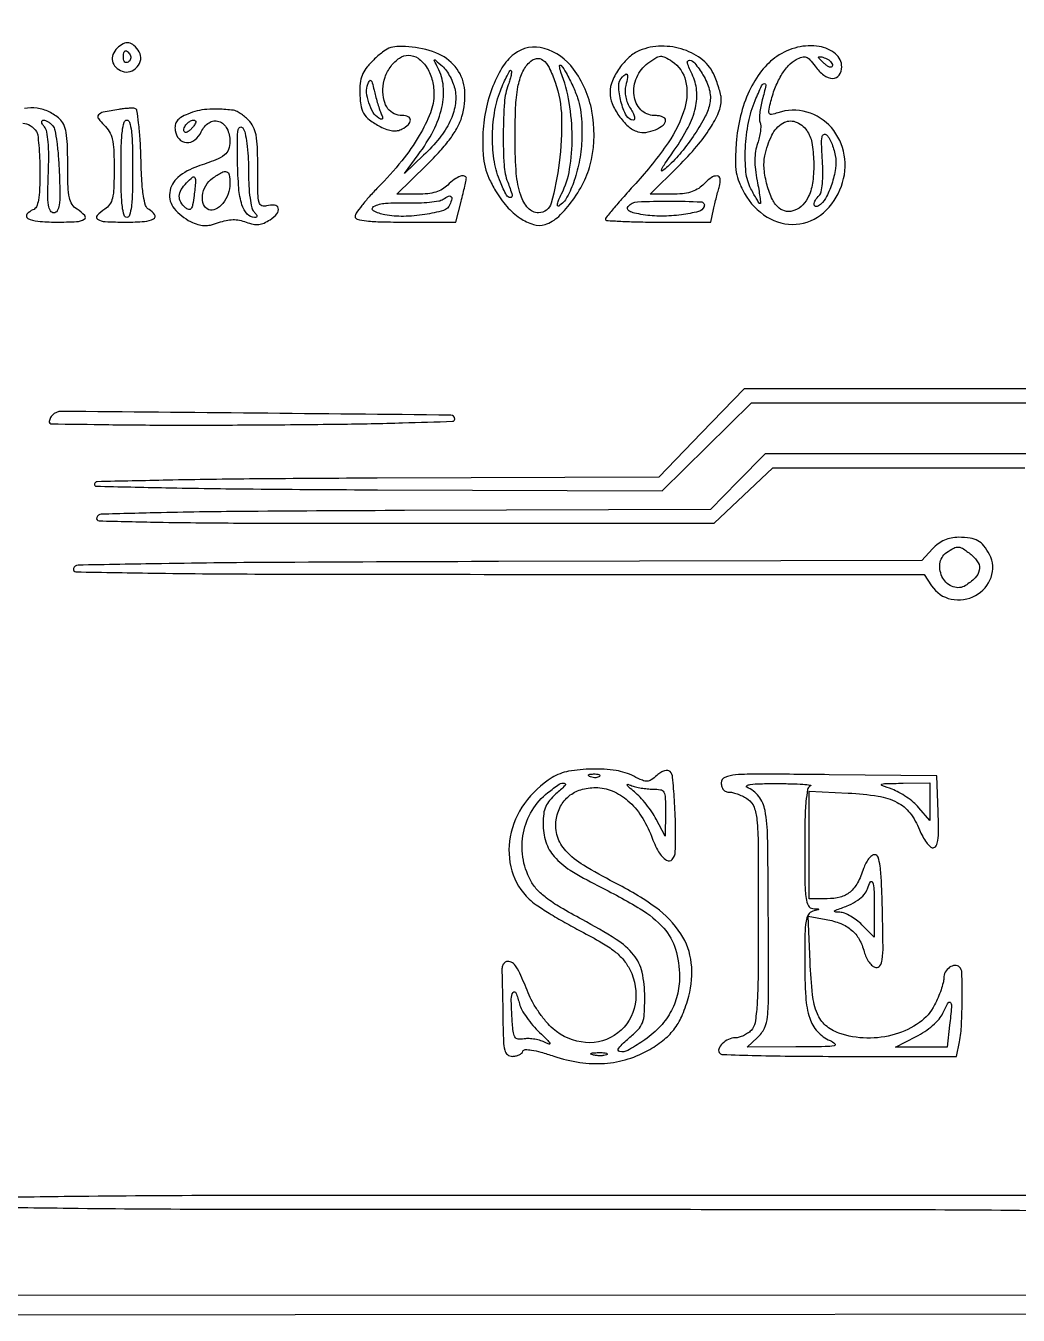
# Model space of a CAD drawing. Extents: x 33 to 995, y 30 to 1513.
# Drawn here: x 574.9 to 789.1, y 30.1 to 308.4 of the extents above; entities that cross this region are included whole.
import ezdxf

# ---------------------------------------------------------------- set-up
doc = ezdxf.new("R2010")
doc.units = 0

msp = doc.modelspace()

# ---------------------------------------------------------------- linework, layer by layer
for points in [[(969.036452, 1225.056595, -0.000004), (969.039353, 1088.299549, -0.000008), (969.038944, 928.132759, -0.000006), (969.033447, 745.616071)], [(56.838383, 550.971158, 0.000004), (56.774237, 658.613587, 0.000005), (56.715227, 754.844653, 0.000003), (56.664187, 835.950257, 0.000067)], [(972.956293, 313.397605, 0.000039), (972.978038, 768.984398, 0.000039), (972.928152, 1226.063636, 0.000618)], [(989.233898, 772.224269), (989.632433, 47.5), (987.566217, 43, -0.031411), (986.374052, 40.782283, -0.048694), (985.054021, 39.05791, -0.050598), (983.465679, 37.667575, -0.037489), (981.466448, 36.461092), (977.432895, 34.422183), (513.452962, 34.483358), (49.473029, 34.544533), (45.71227, 36.86881, -0.034566), (44.153702, 37.987801, -0.025159), (42.580482, 39.430335, -0.025592), (41.221194, 40.95774, -0.049742), (40.331928, 42.325016, -0.119271), (39.234053, 46.81465, -0.000106), (38.991255, 157.362732, -0.000511), (38.822837, 332.31249, -0.000046), (38.889141, 769.339498, -0.000051), (39.034879, 1189.135476, -0.000465)], [(33.247266, 770.21552, 0.000036), (33.115334, 293.12885, 0.000631), (33.278986, 138.361857, 0.000254), (33.537488, 46.90691, 0.117641), (34.938352, 41.12084, 0.053426), (37.290043, 37.519574, 0.043437), (40.506968, 34.215693, 0.045239), (44.017523, 31.701538, 0.088944), (47.228619, 30.516065, 0.043919), (49.921437, 30.277249, 0.000009), (186.426532, 30.187823, 0.000194), (337.588664, 30.150033, 0.000117), (516.5, 30.216741), (982.5, 30.5), (986.122348, 32.951435, 0.035163), (987.699971, 34.189163, 0.019391), (989.453306, 35.904096, 0.019251), (991.104356, 37.789619, 0.029163), (992.375078, 39.560606), (995.005458, 43.718342), (994.752729, 770.609171)], [(574.282686, 287.349346, -0.122771), (575.920017, 286.826932, -0.104683), (577.234687, 285.572942, -0.120174), (577.525012, 284.804451, -0.009043), (577.758058, 282.570042, -0.012078), (577.925267, 279.862718, -0.008882), (577.984687, 276.856989, -0.008787), (577.92486, 273.014695, -0.036411), (577.679615, 270.708251, -0.066497), (577.230756, 269.314303, -0.192338), (576.5, 268.638374, 0.132391), (575.193137, 267.686204, 0.47174), (575.374316, 266.809032, 0.10023), (577.549881, 266.169874, 0.021492), (581.5, 266, 0.010841), (585.923234, 266.095916, 0.127708), (587.554719, 266.595956, 0.48119), (587.657896, 267.434845, 0.059559), (586, 268.767927, -0.109187), (584.9438, 269.803962, -0.093225), (584.347433, 271.248167, -0.044387), (584.066648, 273.637496, -0.007066), (584, 278.353486, 0.008546), (583.925472, 282.713514, 0.03515), (583.650226, 285.339006, 0.060802), (583.124758, 287.060976, 0.10531), (582.25, 288.267101, 0.073811), (579.978534, 289.775229, 0.074586), (577.374995, 290.551773, 0.075044), (574.672365, 290.527878, 0.076169)], [(797.534108, 230), (763.728727, 230), (729.923346, 230), (720.711673, 220.500097), (711.5, 211.000193), (650.749812, 210.750097, 0.001124), (624.383838, 210.582294, 0.00297), (605.514109, 210.307698, 0.000495), (590.352892, 209.981962, 0.337928), (589.749812, 209.5, 0.48088), (590.1212, 209.013151, 0.000521), (605.140537, 208.688418, 0.003007), (624.029381, 208.413331, 0.001087), (650.865955, 208.242269), (712.23191, 207.984539), (721.865955, 217.487743), (731.5, 226.990947), (764.017867, 226.995474), (796.535734, 227)], [(791.530012, 216), (763.015006, 215.998371), (734.5, 215.996743), (728.584958, 210.005456), (722.669915, 204.014169), (656.668205, 203.757084, 0.000771), (622.947809, 203.573726, 0.003927), (604.183372, 203.295363, 0.001492), (591.208756, 202.962232, 0.314948), (590.249914, 202.25, 0.504064), (590.753066, 201.533308, 0.001616), (603.447747, 201.258054, 0.003977), (622.118806, 201.062145, 0.000727), (656.666667, 201.024688), (723.5, 201.049375), (729.827757, 207.024688), (736.155514, 213), (763.343389, 213), (790.531264, 213)], [(817.783737, 56), (690.391868, 56, 0.000296), (616.801272, 55.956451, 0.002648), (584.481978, 55.747056, 0.001066), (563.946171, 55.461468, 0.409524), (563, 54.5, 0.409465), (563.945623, 53.538893, 0.001087), (584.270407, 53.252973, 0.002674), (616.269925, 53.043558, 0.000299), (689.122445, 53, -0.000303), (761.188888, 52.956378, -0.002612), (793.341744, 52.749509, -0.001296)]]:
    msp.add_lwpolyline(points, format="xyb")
for points in [[(594.658561, 303.515704, 0.103392), (593.759599, 302.141638, 0.148626), (593.64675, 300.701549, 0.147299), (594.355264, 299.433063, 0.100969), (595.75486, 298.540575, 0.170117), (597.443502, 298.490913, 0.13662), (598.974085, 299.491876, 0.140903), (599.737389, 301.112769, 0.182718), (599.411607, 302.709245, 0.058137), (598.285325, 304.10518, 0.153102), (597.153226, 304.68298, 0.167291), (595.96201, 304.486535, 0.072739)], [(650.219388, 301.204939, 0.029116), (648.604879, 299.510412, 0.066557), (647.654144, 298.02742, 0.07177), (647.167323, 296.418838, 0.038659), (647.015313, 294.34879, 0.029545), (647.205695, 291.333267, 0.099766), (647.825601, 289.468868, 0.106861), (649.092816, 288.060766, 0.036646), (651.442531, 286.614194, 0.031236), (652.875088, 285.981097, 0.060927), (654.088882, 285.694371, 0.074491), (655.163458, 285.7357, 0.076209), (656.169703, 286.090822, 0.063746), (657.50579, 287.04208, 0.206447), (657.937812, 288.0158, 0.300975), (657.473039, 288.73411, 0.103316), (656.2, 289, -0.107528), (654.417819, 289.387752, -0.127511), (653.083952, 290.471077, -0.104243), (652.268802, 292.261251, -0.054944), (652, 294.7, -0.088), (652.451627, 297.246193, -0.073782), (653.764318, 299.658269, -0.080351), (655.581515, 301.401926, -0.152258), (657.5, 302, -0.151586), (659.572975, 301.356751, -0.095868), (661.363754, 299.538847, -0.080552), (662.583288, 296.851199, -0.066401), (663, 293.727196, -0.091307), (662.234769, 289.571687, -0.04335), (659.854593, 284.655187, -0.036209), (656.058112, 279.222059, -0.023106), (650.924847, 273.468555, 0.011245), (649.038367, 271.452481, 0.015588), (647.446674, 269.557146, 0.012065), (646.227963, 267.931304, 0.156025), (646, 267.218555, 0.347609), (646.466754, 266.628301, 0.030285), (648.482416, 266.277997, 0.022064), (651.70865, 266.060214, 0.00582), (656.881285, 266), (667.76257, 266), (668.881285, 270.44282, 0.002757), (669.309864, 272.185383, 0.003882), (669.671377, 273.744233, 0.002295), (669.959509, 275.060331, 0.052784), (670, 275.44282, 0.346912), (669.610539, 275.936591, 0.146355), (668.71077, 275.886572, 0.07064), (667.388994, 275.186256, 0.039302), (666, 274, -0.064354), (664.822191, 273.091794, -0.057615), (663.408239, 272.471803, -0.048122), (661.666387, 272.115152, -0.026454), (659.491491, 272), (654.982982, 272), (661.384435, 278.27666, 0.01429), (664.361363, 281.367281, 0.026699), (666.557794, 284.057467, 0.032958), (668.09691, 286.483087, 0.052155), (669.044269, 288.753421, 0.091201), (669.664054, 294.406643, 0.138216), (667.990325, 299.029239, 0.13289), (664.082982, 302.21802, 0.081292), (658.29388, 303.745784, 0.021001), (655.460356, 303.898367, 0.079333), (653.708349, 303.639788, 0.085279), (652.190045, 302.858944, 0.026557)], [(680.289641, 302.227764, 0.092716), (677.688076, 299.276065, 0.045684), (675.521362, 294.747043, 0.042705), (674.048947, 289.417755, 0.044767), (673.534174, 284, 0.017652), (673.641643, 280.423948, 0.043755), (674.040195, 277.835929, 0.047855), (674.857218, 275.495691, 0.024978), (676.28889, 272.755569, 0.048203), (678.73727, 269.381628, 0.06247), (681.603802, 266.857637, 0.075266), (684.48274, 265.477897, 0.152157), (686.972193, 265.491174, 0.113269), (689.93425, 267.238283, 0.047834), (692.985685, 270.740539, 0.045866), (695.532868, 275.093323, 0.05834), (697.001233, 279.505938, 0.098179), (697.094532, 289.916984, 0.112313), (693.129081, 299.029275, 0.163665), (686.809105, 303.467118, 0.242388)], [(707.388117, 303.019931, 0.08957), (705.134327, 301.598575, 0.053365), (703.02993, 299.212977, 0.053808), (701.503365, 296.475563, 0.100637), (701, 294, 0.09749), (701.481465, 291.554177, 0.056364), (702.927535, 288.915584, 0.056725), (704.906218, 286.692414, 0.10611), (706.988313, 285.503709, 0.113653), (708.726999, 285.362573, 0.063389), (710.783473, 285.936033, 0.067267), (712.461679, 286.925844, 0.229817), (713, 288.035184, 0.229911), (712.820568, 288.404777, 0.073572), (712.27596, 288.716585, 0.05606), (711.479113, 288.929501, 0.037291), (710.535184, 289, -0.205911), (707.655931, 290.238239, -0.161456), (706.198528, 293.347205, -0.131894), (706.761607, 297.22855, -0.132081), (709.19276, 300.303618, -0.020124), (710.869749, 301.448275, -0.123189), (711.858725, 301.768941, -0.136285), (712.833281, 301.568851, -0.026666), (714.396027, 300.660083, -0.193531), (717.308079, 296.479524, -0.129722), (717.119842, 290.584344, -0.079154), (713.5155, 283.082653, -0.033632), (706.543589, 274.338753, 0.003826), (704.035483, 271.551366, 0.005965), (701.922179, 269.108177, 0.002084), (700.141844, 266.981688, 0.174968), (700, 266.588753, 0.396134), (700.223824, 266.350576, 0.002601), (703.341406, 266.172946, 0.008077), (707.013356, 266.042321, 0.004851), (711.375, 266), (722.75, 266), (723.350927, 268.75, -0.004228), (723.627639, 269.966876, -0.002838), (723.963538, 271.353125, -0.002858), (724.304101, 272.691794, -0.005645), (724.592558, 273.75, 0.091206), (724.743195, 275.322455, 0.36926), (724.109004, 275.946002, 0.17868), (722.82029, 275.569627, 0.036921), (721, 274, -0.064831), (719.80838, 273.082949, -0.058743), (718.382092, 272.464592, -0.04813), (716.605202, 272.112629, -0.024845), (714.34, 272), (709.68, 272), (715.767652, 278.087652, 0.019681), (719.717067, 282.360855, 0.033724), (722.611463, 286.254331, 0.041275), (724.429776, 289.668777, 0.10206), (725, 292.433248, 0.054756), (724.906049, 293.288575, 0.014735), (724.569947, 294.614396, 0.014741), (724.096393, 296.106993, 0.01477), (723.535989, 297.568108, 0.123629), (721.026929, 300.92548, 0.089587), (716.922795, 303.190544, 0.084709), (712.060075, 303.958271, 0.093159)], [(737.008831, 301.75, 0.078938), (733.718731, 298.636564, 0.054241), (731.041918, 294.241562, 0.049445), (729.160338, 288.920153, 0.042433), (728.235735, 283.050633, 0.013448), (728.064908, 279.217247, 0.04538), (728.247805, 276.71828, 0.056649), (728.850714, 274.597145, 0.03049), (730.037364, 272.147308, 0.126012), (734.883765, 267.076113, 0.159766), (741.141666, 265.541357, 0.161561), (747.04192, 268.013056, 0.129218), (750.936604, 273.746078, 0.12642), (751.531244, 280.469817, 0.138496), (748.756152, 286.386921, 0.147435), (743.461068, 289.738153, 0.148399), (737.210922, 289.593414, -0.023994), (735.862897, 289.220594, -0.291154), (735.380409, 289.393878, -0.213045), (735.241208, 289.96384, -0.013841), (735.601262, 291.670209, -0.032774), (736.589502, 294.851854, -0.041961), (737.924828, 297.612264, -0.047719), (739.492537, 299.763344, -0.088792), (741.180623, 301.096666, -0.049343), (742.42122, 301.610673, -0.161539), (743.297165, 301.587784, -0.124813), (744.121867, 301.029875, -0.024533), (745.253679, 299.626311, 0.071065), (747.144363, 297.682163, 0.158649), (749.064741, 296.99686, 0.25215), (750.439845, 297.688299, 0.15392), (751, 299.464816, 0.225767), (749.651022, 302.300087, 0.13092), (746.138784, 303.878087, 0.09923), (741.431125, 303.708957, 0.091893)], [(597.457295, 302.069098, -0.108373), (597.598899, 301.665803, -0.099685), (597.565079, 301.22714, -0.095498), (597.360589, 300.820631, -0.090427), (597.016312, 300.510081, -0.136093), (596.63036, 300.397824, -0.190788), (596.298542, 300.524436, -0.140899), (596.074611, 300.890269, -0.067432), (596, 301.440983, -0.039415), (596.085158, 302.519563, -0.25701), (596.407182, 302.933879, -0.315493), (596.86686, 302.838655, -0.050477)], [(667.573494, 294.459934, -0.090836), (667.587571, 291.164539, -0.068427), (666.467938, 287.711442, -0.056615), (664.201022, 284.12199, -0.034227), (660.78862, 280.420856), (656.642969, 276.5), (659.615409, 280.5, 0.040277), (662.905471, 285.764473, 0.064204), (664.722105, 290.74385, 0.077178), (665.030247, 295.29896, 0.099451), (663.854491, 299.315741, -0.002525), (663.068871, 300.832334, -0.467606), (663.12996, 300.976065, -0.258955), (663.340564, 300.930589, -0.001639), (664.834933, 299.612712, -0.05711), (665.694115, 298.653998, -0.032036), (666.516341, 297.320577, -0.031547), (667.183372, 295.848446, -0.044257)], [(689.166535, 296.170008, -0.076928), (690.539599, 288.594935, -0.038169), (690.045092, 278.819055, -0.03382), (688.330817, 270.114727, -0.339379), (685.57408, 268, -0.213931), (683.339756, 269.001833, -0.102997), (681.740618, 271.778606, -0.058893), (680.784939, 276.503135, -0.020487), (680.5, 283.454349, -0.009633), (680.638476, 290.640929, -0.035554), (681.134879, 295.151558, -0.058096), (682.071813, 298.215645, -0.093417), (683.607447, 300.46459, -0.143159), (685.103182, 301.283682, -0.222149), (686.514011, 300.967349, -0.114992), (687.856898, 299.320412, -0.030561)], [(721.053508, 297.75, -0.034638), (721.889346, 296.174512, -0.04384), (722.424721, 294.616051, -0.047854), (722.648237, 293.113134, -0.059302), (722.554367, 291.702787, -0.075732), (721.548816, 288.824483, -0.024807), (719.244821, 284.953509, -0.025111), (716.371585, 281.067723, -0.037135), (713.449171, 278, -0.027158), (712.275182, 277.048479, -0.753078), (712.076957, 277.203638, -0.053129), (712.660023, 278.295658, -0.00291), (714.865761, 281.503218, 0.03101), (717.869466, 286.44419, 0.063853), (719.446711, 290.676971, 0.081826), (719.694438, 294.432538, 0.091585), (718.693349, 297.912877, -0.03399), (717.687414, 300.327159, -0.535487), (718.14198, 300.917194, -0.215907), (719.296729, 300.295038, -0.02358)], [(749, 299.770566, -0.214681), (748.871103, 299.484197, -0.22275), (748.574222, 299.396714, -0.100348), (748.096566, 299.57205, -0.035237), (747.5, 300, -0.012711), (746.925401, 300.50208, -0.017822), (746.440625, 300.980891, -0.014236), (746.071145, 301.395857, -0.176553), (746, 301.59106, -0.407084), (746.095087, 301.688496, -0.044074), (746.440625, 301.666459, -0.034664), (746.924595, 301.557685, -0.019009), (747.5, 301.361626, -0.054778), (748.073663, 301.065988, -0.05745), (748.559375, 300.656816, -0.064053), (748.88993, 300.201557, -0.125677)], [(679.052326, 295.637629, 0.07363), (678.213962, 291.82281, 0.015916), (677.960035, 285.055017, 0.015637), (678.133101, 278.295455, 0.078633), (678.933037, 274.611312, -0.018623), (679.898199, 271.825474, -0.500985), (679.499725, 271.281932, -0.283882), (678.665893, 271.786167, -0.016514), (677.340531, 274.59646, -0.061691), (676.061474, 278.971483, -0.040518), (675.640425, 284.2095, -0.039878), (676.072609, 289.566997, -0.052042), (677.355911, 294.310756, -0.009949), (678.098008, 296.125966, -0.0177), (678.79063, 297.58437, -0.013283), (679.390386, 298.668415, -0.490566), (679.633889, 298.699444, -0.222786), (679.744855, 298.392583, -0.024075), (679.637158, 297.625933, -0.025899), (679.406079, 296.679579, -0.018013)], [(692.954223, 295.374001, -0.029023), (693.98997, 292.791159, -0.037631), (694.616359, 290.318661, -0.033661), (694.907463, 287.572243, -0.017492), (694.91892, 284.124001, -0.035838), (694.433008, 279.437057, -0.038227), (693.286043, 274.970641, -0.041083), (691.714496, 271.353847, -0.13206), (689.931693, 269.457784, -0.463325), (689.693813, 269.535083, -0.155948), (689.66056, 269.952753, -0.045366), (689.96322, 270.864151, -0.01649), (690.548996, 272.094749, 0.079779), (692.293555, 277.394101, 0.041037), (692.830912, 284.379186, 0.039723), (692.203559, 291.77218, 0.05063), (690.411033, 298.371247, -0.065653), (690.092144, 299.701443, -0.737626), (690.40487, 299.835102, -0.051848), (691.533366, 298.185668, -0.014254)], [(704.408816, 295.492715, 0.060067), (704.254965, 294.277318, 0.051067), (704.379152, 292.989291, 0.049061), (704.771726, 291.702944, 0.046481), (705.412816, 290.492715, -0.026378), (705.970091, 289.535673, -0.055354), (706.276141, 288.732235, -0.10515), (706.299303, 288.2041, -0.366473), (706.058237, 288, -0.280236), (704.538431, 288.924404, -0.056822), (703.364387, 292.002702, -0.055644), (702.889693, 295.379258, -0.206329), (703.666667, 297.333333, -0.050999), (704.38957, 297.922099, -0.473565), (704.724665, 297.817349, -0.146119), (704.785519, 297.165471, -0.012201)], [(651.546231, 289.585955, -0.017004), (651.888006, 288.675363, -0.173748), (651.880468, 288.278756, -0.408585), (651.649753, 288.172396, -0.05249), (651.108256, 288.433094, -0.120735), (649.890378, 289.671812, -0.055685), (648.951521, 291.744303, -0.05557), (648.490231, 293.984533, -0.115518), (648.734163, 295.741316, -0.045713), (649.109059, 296.499238, -0.472069), (649.410633, 296.541114, -0.142795), (649.70165, 296.058905, -0.009885), (650.082403, 294.5, 0.009838), (650.397039, 293.21127, 0.007596), (650.788852, 291.818999, 0.007689), (651.194704, 290.529387, 0.0182)], [(733.847288, 292.409093, 0.021333), (733.506751, 290.933046, 0.02288), (733.302703, 289.467371, 0.023201), (733.244165, 288.200705, 0.091806), (733.385698, 287.43727, -0.094244), (733.518723, 286.699863, -0.028114), (733.443353, 285.553821, -0.027104), (733.211313, 284.249654, -0.026295), (732.837845, 282.964688, 0.045046), (732.417664, 281.286944, 0.03569), (732.260722, 279.423327, 0.031326), (732.365661, 277.324822, 0.020656), (732.736155, 274.936511, -0.006043), (733.086746, 273.043438, -0.010247), (733.32844, 271.4501, -0.004248), (733.490683, 270.121954, -0.447729), (733.381793, 270, -0.252817), (733.198421, 270.09905, -0.006173), (732.664429, 270.935944, -0.011934), (732.059112, 271.964976, -0.007653), (731.403716, 273.186193, -0.094806), (730.339837, 276.774851, -0.036835), (730.207121, 281.974634, -0.036265), (730.877531, 287.50581, -0.05124), (732.321756, 292.25, -0.00695), (733.710872, 295.430421, -0.266339), (734.318876, 295.868629, -0.517286), (734.643171, 295.49884, -0.008647)], [(595, 290.307551, 0.010679), (591.674707, 289.694872, 0.155027), (590.643936, 289.116721, 0.362663), (590.599163, 288.320907, 0.045319), (591.842588, 286.932025, -0.070617), (592.968075, 285.539586, -0.078815), (593.610204, 283.938728, -0.046345), (593.919615, 281.600107, -0.00973), (594, 277.469519, -0.008593), (593.928848, 273.329621, -0.047924), (593.64101, 271.130454, -0.094113), (593.042268, 269.766295, -0.103185), (592, 268.767927, 0.059559), (590.342104, 267.434845, 0.48119), (590.445281, 266.595956, 0.127708), (592.076766, 266.095916, 0.010841), (596.5, 266, 0.017316), (600.535191, 266.139787, 0.106826), (602.518459, 266.714599, 0.441154), (602.7407, 267.603845, 0.119197), (601.537536, 268.719056, -0.189078), (600.806346, 269.610697, -0.03961), (600.329458, 271.612019, -0.02526), (599.997118, 274.788807, -0.006521), (599.787536, 279.937531, 0.008491), (599.604831, 284.029341, 0.014853), (599.295555, 287.407121, 0.00905), (598.919363, 290.093913, 0.317008), (598.5, 290.525371, 0.049681), (597.955502, 290.57251, 0.012308), (597.059375, 290.538855, 0.012468), (596.030468, 290.449022, 0.012207)], [(609.897674, 289.314928, 0.033582), (608.428167, 288.577385, 0.096386), (607.576999, 287.824077, 0.123884), (607.189747, 286.927267, 0.075671), (607.178086, 285.768036, 0.145122), (608.015579, 283.938182, 0.202072), (609.614788, 283.156651, 0.181323), (611.431604, 283.72455, 0.120976), (612.797186, 285.454217, -0.138984), (614.479828, 287.436881, -0.233252), (616.599393, 287.719511, -0.2011), (618.354344, 286.172033, -0.113289), (619, 283.359017, -0.092552), (618.685166, 281.672738, -0.13802), (617.790431, 280.479665, -0.07069), (615.93177, 279.435417, -0.011362), (612.012344, 278.013544, 0.093186), (607.787211, 275.643948, 0.189415), (605.991967, 272.353434, 0.205215), (606.978155, 268.920746, 0.108042), (610.51625, 266.112034, 0.035798), (612.087971, 265.476666, 0.068784), (613.423717, 265.240155, 0.065895), (614.811103, 265.37054, 0.030427), (616.553385, 265.883144, -0.03245), (618.189392, 266.357303, -0.049675), (619.654546, 266.530929, -0.052687), (621.060196, 266.408907, -0.04289), (622.514356, 265.994542, 0.037874), (623.99476, 265.556622, 0.078415), (625.195537, 265.490047, 0.079705), (626.34587, 265.796303, 0.040214), (627.666845, 266.517364, 0.072008), (629.125162, 267.806263, 0.242604), (629.403167, 269.008694, 0.323992), (628.60383, 269.675642, 0.094289), (626.915843, 269.47329, -0.182405), (625.88754, 269.528368, -0.234205), (625.288162, 270.245302, -0.054958), (625.043685, 272.16907, -0.00415), (625, 277.432612, 0.007977), (624.924838, 282.143287, 0.038805), (624.633278, 284.795798, 0.069392), (624.036902, 286.562169, 0.08048), (623, 288, 0.025264), (622.142495, 288.774967, 0.026116), (621.220312, 289.450379, 0.026983), (620.364098, 289.947427, 0.092569), (619.75, 290.128948, 0.014111), (616.479889, 290.373268, 0.032208), (614.007131, 290.328654, 0.040077), (611.923002, 289.98687, 0.038861)], [(580.797151, 286.744418, -0.128592), (581.222658, 285.83337, -0.011201), (581.630148, 283.288305, -0.014136), (581.967032, 280.18377, -0.010516), (582.169596, 276.742084, -0.005691), (582.294169, 272.019958, -0.036997), (582.15414, 269.648056, -0.09566), (581.745665, 268.430422, -0.270413), (581, 267.995331, -0.267496), (580.255918, 268.424089, -0.097527), (579.845936, 269.617715, -0.037751), (579.704047, 271.942879, -0.005861), (579.825092, 276.554723, 0.009911), (579.894344, 280.371666, 0.021334), (579.764004, 283.309192, 0.025112), (579.466092, 285.466649, 0.127), (578.952647, 286.557057, -0.036265), (578.543297, 287.130175, -0.103284), (578.379704, 287.58988, -0.225392), (578.470618, 287.876334, -0.207947), (578.755111, 288, -0.096182), (579.212745, 287.911146, -0.041958), (579.76746, 287.631173, -0.039477), (580.324539, 287.224835, -0.042267)], [(598, 277.5, -0.005916), (597.94011, 272.438689, -0.023708), (597.720218, 269.34998, -0.035607), (597.35875, 267.467051, -0.33953), (596.75, 266.99915, -0.339854), (596.141229, 267.466313, -0.03565), (595.779744, 269.348175, -0.023717), (595.559873, 272.436148, -0.005914), (595.5, 277.497571, -0.005918), (595.559898, 282.558291, -0.023707), (595.779802, 285.647024, -0.035593), (596.141267, 287.530223, -0.339383), (596.75, 287.99842, -0.340001), (597.358788, 287.531555, -0.035664), (597.720276, 285.649962, -0.023719), (597.940136, 282.562013, -0.005913)], [(610.979944, 286.475834, -0.030935), (610.46205, 285.924986, -0.05004), (609.952146, 285.533822, -0.066988), (609.52273, 285.341746, -0.274667), (609.257364, 285.409303, -0.264952), (609.077607, 286.065454, -0.097357), (609.506143, 286.964713, -0.084765), (610.310438, 287.733547, -0.149534), (611.181462, 288, -0.176123), (611.514408, 287.878966, -0.256649), (611.625144, 287.594311, -0.110288), (611.451416, 287.120064, -0.030483)], [(743.443296, 285.777494, -0.10896), (744.529603, 283.164165, -0.037117), (744.953311, 279.05246, -0.037515), (744.754695, 274.784929, -0.076656), (743.848243, 271.566275, -0.082542), (742.595603, 269.704444, -0.107703), (740.904894, 268.549574, -0.126902), (739.100943, 268.309623, -0.144112), (737.503165, 268.997374, -0.110257), (736.042684, 270.885235, -0.042824), (734.893443, 274.00238, -0.042581), (734.263696, 277.414395, -0.073833), (734.407449, 280.287246, -0.064279), (735.91427, 284.747768, -0.143637), (738.30407, 287.367772, -0.224927), (740.982281, 287.645976, -0.156458)], [(623, 277.00887, 0.012622), (623.080482, 273.821086, 0.021231), (623.328855, 271.156326, 0.02178), (623.699392, 269.107818, 0.141661), (624.2, 268.2, -0.029119), (624.669322, 267.672581, -0.142776), (624.817675, 267.306816, -0.315231), (624.694007, 267.085237, -0.11323), (624.322445, 267, -0.215045), (622.704836, 267.729449, -0.106898), (621.582972, 269.732562, -0.055192), (620.906668, 273.301528, -0.015319), (620.642185, 279.001456, -0.004114), (620.605644, 283.870509, -0.037354), (620.765593, 285.987926, -0.27215), (621.179855, 286.498639, -0.336251), (621.75, 286.327953, -0.104199), (622.262556, 285.190958, -0.020636), (622.652738, 282.979037, -0.019868), (622.914172, 280.194284, -0.01347)], [(749.58558, 280.395514, -0.082811), (749.642294, 277.58844, -0.043689), (748.837429, 274.187209, -0.043531), (747.517833, 271.123416, -0.131632), (745.97324, 269.483461, -0.197517), (745.325184, 269.37651, -0.368003), (745.028566, 269.77565, -0.121943), (745.329375, 270.718495, -0.058536), (746.121495, 271.721495, 0.146603), (746.572852, 272.559076, 0.0278), (746.830666, 274.293677, 0.024973), (746.926952, 276.583268, 0.013922), (746.827174, 279.37324, -0.006565), (746.656379, 282.755132, -0.047945), (746.751129, 284.373327, -0.22984), (747.11754, 284.901921, -0.310858), (747.679217, 284.851263, -0.090186), (748.210634, 284.218015, -0.028514), (748.762203, 283.108342, -0.02743), (749.247822, 281.775626, -0.027291)], [(611.245304, 271.72115, -0.013045), (610.944186, 269.729456, -0.110287), (610.596791, 268.898127, -0.315534), (610.102671, 268.721115, -0.106759), (609.387226, 269.093594, -0.091852), (608.384749, 270.296215, -0.139579), (608.070835, 271.611262, -0.123157), (608.48699, 273.015441, -0.063133), (609.619048, 274.47619, -0.023801), (610.939017, 275.676139, -0.460972), (611.419669, 275.591815, -0.159794), (611.592852, 274.803812, -0.005847)], [(619, 274.328741, -0.087701), (618.599233, 272.061473, -0.083289), (617.442787, 270.023322, -0.101225), (615.90611, 268.763459, -0.216118), (614.406044, 268.674428, -0.214811), (613.301501, 269.788291, -0.120084), (613.070601, 271.719752, -0.099428), (613.771953, 273.848654, -0.111289), (615.222506, 275.443296, -0.022548), (617.251516, 276.732191, -0.204727), (618.270455, 276.851916, -0.287811), (618.847319, 276.198705, -0.040757)], [(666.4629, 269.763915, -0.236351), (665.082785, 268.503226, -0.030632), (661.063033, 267.626352, -0.03472), (656.459711, 267.238204, -0.05008), (652.391361, 267.586359, -0.076385), (649.989046, 268.430529, -0.60051), (649.990131, 269.343941, -0.106728), (652.566724, 270.071951, -0.023134), (657.217892, 270.148509, 0.01471), (659.730937, 270.147544, 0.017738), (662.086749, 270.299718, 0.01657), (664.039253, 270.56117, 0.103956), (664.97104, 270.926245, -0.030259), (666.135946, 271.593358, -0.28795), (666.681653, 271.537974, -0.29575), (666.858906, 271.026856, -0.03129)], [(721.306397, 269.353453, -0.244547), (720.098074, 268.285208, -0.027827), (716.402087, 267.579659, -0.032269), (712.112444, 267.28548, -0.040652), (708.145147, 267.592781, -0.016428), (706.254955, 267.959079, -0.070043), (705.183054, 268.367602, -0.1939), (704.796734, 268.841666, -0.254114), (704.904189, 269.38012, -0.210108), (706.89562, 270.371584, -0.012344), (713.814201, 270.531161, -0.011278), (720.645292, 270.365947, -0.511504)], [(580.677156, 224.343823, 0.053218), (580.417927, 224.022641, 0.038486), (580.198915, 223.617702, 0.039107), (580.049174, 223.19531, 0.065722), (580, 222.822822, 0.409886), (580.338388, 222.47939, 0.000366), (592.851562, 222.303382, 0.003014), (606.974063, 222.200235, 0.001807), (623.75, 222.239489, 0.001572), (642.681992, 222.411752, 0.00414), (656.247372, 222.690199, 0.000926), (667.036378, 223.021055, 0.404724), (667.5, 223.5, 0.411141), (666.666206, 224.342597, 0.000196), (624.509982, 224.768814, 0.000274), (582.654051, 225.15271, 0.201155)], [(770.592479, 195.505286), (768.280456, 193.010572), (676.973515, 192.755286, 0.000546), (630.067737, 192.572883, 0.002857), (604.244578, 192.29668, 0.00081), (586.230996, 191.971871, 0.317416), (585.249954, 191.25, 0.506527), (585.763448, 190.524601, 0.00086), (603.477753, 190.252265, 0.002889), (629.161261, 190.049988, 0.000525), (676.801657, 190), (768.76998, 190), (770.39764, 187.515877, 0.198691), (774.605115, 184.646749, 0.177429), (779.863949, 185.414633, 0.185413), (783.228204, 189.345077, 0.209467), (782.874498, 194.270519, 0.043092), (781.658244, 196.164783, 0.101835), (780.393019, 197.254289, 0.09352), (778.730322, 197.807955, 0.032587), (776.202251, 197.984687, 0.048075), (774.597082, 197.837511, 0.057226), (773.145769, 197.385645, 0.056559), (771.821228, 196.611066, 0.045338)], [(779.139216, 194.06265, -0.096424), (780.447701, 192.481586, -0.181909), (780.674311, 190.864264, -0.143847), (779.763834, 189.222737, -0.054029), (777.683169, 187.571946, -0.233761), (775.057549, 187.299292, -0.175267), (772.806274, 189.206366, -0.160303), (772.178006, 192.257555, -0.209119), (773.59616, 194.693972, -0.034001), (775.152934, 195.677374, -0.153393), (776.196113, 195.879089, -0.124722), (777.286225, 195.466816, -0.01937)], [(688.5, 146.129298, 0.098331), (682.561125, 140.576626, 0.10928), (679.470547, 133.372724, 0.118731), (679.830168, 126.006967, 0.131957), (683.529259, 119.940114, 0.0422), (685.050449, 118.718737, 0.009231), (687.872828, 116.894908, 0.00955), (691.227043, 114.901856, 0.009035), (694.716916, 113, -0.010407), (699.236185, 110.521053, -0.03544), (702.01819, 108.644709, -0.052547), (703.875706, 106.846329, -0.055515), (705.278611, 104.731243, -0.163425), (706.418836, 97.225191, -0.187285), (702.686062, 91.04728, -0.186057), (695.739238, 88.981082, -0.161822), (688.708883, 91.950742, -0.036748), (687.292529, 93.391662, -0.021735), (685.813696, 95.297611, -0.021677), (684.496034, 97.339543, -0.03451), (683.572221, 99.200742, 0.004701), (681.764697, 103.462436, 0.039274), (680.781517, 105.309954, 0.101317), (679.931984, 106.186942, 0.15097), (678.918791, 106.5, 0.15849), (678.394241, 106.329444, 0.10899), (677.976396, 105.857755, 0.084274), (677.720753, 105.1343, 0.055271), (677.666667, 104.25, -0.005981), (677.716201, 102.925484, -0.000935), (677.777778, 100.310938, -0.00104), (677.838202, 97.227848, -0.000907), (677.888889, 94, 0.005713), (678.007568, 89.312876, 0.052925), (678.295202, 87.307971, 0.160365), (678.894439, 86.365347, 0.173333), (679.916667, 86, 0.052901), (680.676604, 86.080628, 0.058347), (681.376579, 86.318798, 0.066292), (681.915931, 86.669795, 0.135759), (682.19509, 87.085271, -0.317625), (682.693599, 87.451767, -0.04332), (684.0585, 87.359183, -0.031199), (686.071846, 86.915951, -0.011467), (688.852398, 86.049723, 0.043957), (694.472163, 84.691865, 0.054959), (699.830635, 84.48056, 0.057749), (704.885935, 85.430607, 0.057178), (709.608137, 87.513222, 0.039161), (712.75537, 89.702964, 0.063197), (714.997422, 92.069428, 0.060215), (716.646966, 95.005332, 0.032156), (717.987351, 98.953026, 0.093591), (718.539021, 106.160216, 0.11773), (716.283757, 112.443223, 0.09201), (710.867091, 118.113729, 0.03986), (701.910512, 123.544944, -0.020156), (695.275327, 127.219334, -0.068828), (691.457456, 130.328744, -0.111676), (689.639592, 133.449594, -0.11643), (689.379262, 136.999687, -0.079834), (690.349166, 139.946717, -0.10177), (692.144255, 142.165999, -0.099404), (694.705968, 143.531324, -0.073009), (697.898558, 144, -0.100443), (701.496785, 143.269799, -0.079505), (704.869254, 141.15963, -0.070241), (707.75599, 137.819835, -0.053738), (709.923969, 133.5, 0.039276), (711.494874, 130.130711, 0.121367), (713.206094, 128.317048, 0.379055), (714.440197, 128.505764, 0.166968), (715.075876, 130.176676, 0.012009), (715.124176, 135.773903, 0.012349), (714.90194, 141.315025, 0.006872), (714.515902, 146.22093, 0.172681), (713.956833, 147.426371, 0.168167), (713.446887, 147.679869, 0.102826), (712.770018, 147.62777, 0.073618), (711.971567, 147.262818, 0.039989), (711.114555, 146.603671, -0.035751), (709.904173, 145.656327, -0.140202), (709.011094, 145.366274, -0.110453), (707.981769, 145.558444, -0.018168), (706.140587, 146.4273, 0.083276), (702.296545, 147.663236, 0.040473), (697.133361, 147.994187, 0.040475), (692.051779, 147.495629, 0.094547)], [(689.328491, 142.606133, 0.039279), (687.960123, 141.228193, 0.0724), (687.124373, 139.891726, 0.069706), (686.68568, 138.337563, 0.033994), (686.545455, 136.277468, 0.077186), (687.166156, 132.280606, 0.103197), (688.965355, 129.092554, 0.073769), (692.398537, 126.176909, 0.023429), (698.273473, 122.891168, -0.019249), (707.539811, 117.809849, -0.074597), (712.582698, 113.656255, -0.110742), (715.128674, 109.129062, -0.073057), (716, 103.197543, -0.061749), (715.494667, 99.121287, -0.067749), (714.010874, 95.427511, -0.064951), (711.529293, 92.142628, -0.050317), (708.07832, 89.273797, -0.021751), (704.821517, 87.27928, -0.178377), (703.128701, 87.018305, -0.579466), (702.870534, 87.796439, -0.036304), (705.037774, 89.890394, 0.027964), (707.04409, 91.765248, 0.098656), (707.986898, 93.247008, 0.078772), (708.398131, 95.150498, 0.013889), (708.5, 98.817064, 0.055587), (707.906499, 104.139084, 0.114931), (706.093047, 107.883874, 0.081572), (702.359168, 111.213162, 0.018561), (695.013723, 115.5, -0.009656), (690.285852, 118.147496, -0.029846), (687.244173, 120.181676, -0.044205), (685.217015, 122.023318, -0.06527), (683.832889, 123.984398, -0.084119), (682.187827, 129.00887, -0.086663), (682.315119, 134.2407, -0.087816), (684.198977, 139.063318, -0.089411), (687.614879, 142.911704, -0.015285), (690.051957, 144.710915, -0.197989), (691.132621, 144.946291, -0.604421), (691.293638, 144.438392, -0.020029)], [(698.729167, 146.395833, -0.126455), (698.402231, 146.202593, -0.060344), (697.916927, 146.123424, -0.05415), (697.359369, 146.160852, -0.051402), (696.8125, 146.316886, -0.054073), (696.395823, 146.538436, -0.470617), (696.37858, 146.720685, -0.168741), (696.670344, 146.862007, -0.018894), (697.416667, 146.921053, -0.028489), (698.112848, 146.910055, -0.077125), (698.592839, 146.799335, -0.208169), (698.77538, 146.614691, -0.296942)], [(710.25, 143.675539, -0.048713), (711.876354, 143.539027, -0.228716), (712.6132, 143.000892, -0.11599), (712.923957, 141.829726, -0.009268), (712.955804, 138.606481), (712.911608, 133.5), (710.97818, 137.159819, 0.027896), (710.036008, 138.725218, 0.018797), (708.798311, 140.404476, 0.018965), (707.473955, 141.943164, 0.035313), (706.272376, 143.066141, -0.007984), (705.084398, 144.060619, -0.08936), (704.698488, 144.538217, -0.643394), (704.813453, 144.691963, -0.045471), (705.5, 144.47538, 0.038333), (706.462428, 144.156616, 0.019099), (707.720312, 143.895055, 0.018838), (709.050857, 143.722252, 0.026278)], [(725, 145.01843, 0.070343), (725.11944, 144.173651, 0.110725), (725.470158, 143.533887, 0.120192), (726.035815, 143.138918, 0.092844), (726.777494, 143, -0.0647), (727.615973, 142.891044, -0.028182), (728.68571, 142.542718, -0.027309), (729.796096, 142.039179, -0.032678), (730.777494, 141.443296, -0.150343), (732.081837, 139.767289, -0.068598), (732.709575, 137.035908, -0.020867), (732.958328, 131.76871, -0.001366), (733, 116.514725, -0.00206), (732.946572, 103.544815, -0.01367), (732.716382, 97.077491, -0.023987), (732.291498, 93.261327, -0.157932), (731.428571, 91.571429, -0.049608), (730.694225, 90.969945, -0.037933), (729.7882, 90.461607, -0.038918), (728.856809, 90.113502, -0.070083), (728.051016, 90, 0.112194), (726.584294, 89.666689, 0.083563), (725.22294, 88.707803, 0.10814), (724.480027, 87.561326, 0.294312), (724.675343, 86.657991, 0.19141), (725.296084, 86.390295, 0.000869), (732.544996, 86.193285, 0.003916), (740.830468, 86.047437, 0.002442), (750.541667, 86), (775.75, 86), (776.375, 89.125, 0.03684), (776.839096, 92.856147, 0.012104), (776.982463, 98.391457, 0.005852), (776.9259, 104.038036, 0.193273), (776.402234, 105.264432, 0.218388), (775.434921, 105.623432, 0.136313), (774.27736, 105.206646, 0.112346), (773.337801, 104.157782, 0.127364), (773, 102.853173, -0.063652), (772.87269, 101.857183, -0.018185), (772.425444, 100.361875, -0.017994), (771.792745, 98.696037, -0.018197), (771.044064, 97.086373, -0.121519), (767.740102, 93.270305, -0.082617), (762.54527, 90.757801, -0.076467), (756.405586, 89.936449, -0.079109), (750.378618, 91.017858, -0.096236), (747.519323, 92.682854, -0.117564), (745.731954, 95.19951, -0.069321), (744.709715, 99.286809, -0.015993), (744.178777, 106.384121), (743.756611, 116.268242), (747.628306, 115.549507, -0.04766), (750.783084, 114.646444, -0.082741), (753.115412, 113.251065, -0.089326), (754.753197, 111.260035, -0.064246), (755.828285, 108.582864, 0.045889), (756.260861, 107.380156, 0.049703), (756.896648, 106.310549, 0.055536), (757.628402, 105.519663, 0.131501), (758.344587, 105.172155, 0.298807), (759.251482, 105.545439, 0.120685), (759.74439, 106.857378, 0.032512), (759.905062, 109.819833, 0.003001), (759.781416, 117.170626, 0.004409), (759.578724, 123.574915, 0.024107), (759.27207, 127.024566, 0.045536), (758.821819, 128.966119, 0.323615), (758.083333, 129.5, 0.168344), (757.471309, 129.287929, 0.058294), (756.79969, 128.61875, 0.049928), (756.176157, 127.648068, 0.040111), (755.702846, 126.5, -0.044695), (754.402035, 123.424902, -0.097853), (752.791949, 121.45249, -0.10891), (750.674549, 120.365865, -0.064383), (747.845012, 120), (744, 120), (744, 131.625402), (744, 143.250803), (752.393394, 142.810263, -0.025374), (758.837848, 142.142983, -0.080489), (762.946856, 140.806141, -0.109088), (765.715892, 138.509137, -0.071797), (767.77221, 134.897979, 0.028874), (768.460343, 133.405531, 0.038375), (769.262021, 132.145031, 0.042561), (770.057251, 131.253295, 0.191665), (770.693754, 131, 0.280682), (771.361369, 131.406826, 0.08406), (771.738741, 132.590994, 0.037364), (771.883855, 134.783635, 0.007265), (771.792064, 138.75), (771.5, 146.5), (748.25, 146.76843, 0.001242), (733.142428, 146.905315, 0.020429), (728.096465, 146.732294, 0.078817), (725.781513, 146.184314, 0.304154)], [(744.25, 144.337719, 0.257353), (743.636527, 143.58449, 0.021716), (743.283956, 141.013701, 0.018191), (743.062088, 137.09041, 0.005028), (743, 130.916667, 0.003199), (743.048499, 123.33597, 0.03018), (743.286116, 120.092844, 0.089925), (743.803292, 118.494001, 0.258645), (744.75, 117.883999, -0.002113), (745.923939, 117.801199, -0.392517), (746, 117.719237, -0.339035), (745.926177, 117.622879, -0.001923), (744.75, 117.310674, 0.201078), (743.823966, 116.603077, 0.090586), (743.303165, 115.134442, 0.03537), (743.055048, 112.366263, 0.004671), (743, 106.473729, 0.015155), (743.232916, 98.79115, 0.062497), (744.088835, 94.228774, 0.107344), (745.755662, 91.345406, 0.105863), (748.475761, 89.395943, -0.087513), (749.501719, 88.715703, -0.61329), (749.372031, 88.28037, -0.042164), (747.415837, 88.09058, -0.002173), (741.061439, 88.039142), (730.622877, 88), (732.811439, 90.038955, 0.092313), (734.325536, 92.086752, 0.092407), (735.000365, 94.54155, 0.021195), (735.193004, 99.16949, 0.000683), (735.152883, 117.852735, 0.003198), (735.000483, 133.231179, 0.039569), (734.443474, 139.05188, 0.121027), (733.09927, 142.099638, 0.133136), (730.534718, 144.048476, -0.60297), (730.501465, 144.378251, -0.11591), (731.245291, 144.654246, -0.025099), (733.444683, 144.818015, -0.006492), (737, 144.857666, -0.005589), (740.177716, 144.816327, -0.011853), (742.635937, 144.698513, -0.015625), (744.225332, 144.534479, -0.769706)], [(770, 140.944236), (770, 136.888473), (767.627992, 139.646096, 0.039329), (766.47447, 140.79138, 0.02445), (764.960476, 141.952649, 0.024473), (763.344145, 142.9581, 0.040127), (761.877992, 143.625782, -0.006022), (759.665872, 144.456327, -0.637318), (759.649842, 144.703486, -0.121038), (760.23613, 144.859353, -0.001427), (764.25, 144.923922), (770, 145)], [(758, 117.863636), (758, 111.727273), (755.363636, 114.363636, 0.034378), (754.19887, 115.378372, 0.032169), (752.880824, 116.248759, 0.03377), (751.608951, 116.865963, 0.086955), (750.613636, 117.078947, -0.01197), (749.713663, 117.134161, -0.168071), (749.421923, 117.263829, -0.52801), (749.447332, 117.429607, -0.032225), (750, 117.652069, 0.026166), (752.509012, 118.626868, 0.044993), (754.461576, 119.726276, 0.056336), (755.828919, 120.914188, 0.109337), (756.550817, 122.160112, -0.054498), (757.201582, 123.632276, -0.644916), (757.661148, 123.586213, -0.074868), (757.945596, 121.985405, -0.006599)], [(681.459931, 97.303625, 0.067865), (681.971058, 96.029212, 0.02454), (683.019371, 94.379275, 0.023806), (684.359361, 92.662275, 0.026091), (685.818339, 91.134788, -0.006743), (687.408754, 89.593692, -0.062348), (687.997796, 88.8396, -0.662109), (687.861688, 88.653351, -0.065437), (687.137941, 88.926318, 0.046459), (686.06487, 89.378109, 0.032756), (684.792832, 89.689615, 0.033208), (683.525354, 89.827398, 0.057757), (682.471525, 89.749806, -0.077617), (681.167022, 89.705487, -0.24379), (680.465294, 90.184756, -0.099366), (680.093075, 91.408607, -0.008714), (679.833583, 94.656013, -0.012993), (679.6989, 98.36211, -0.141224), (680.093962, 99.788169, -0.620729), (680.688744, 99.733837, -0.030698)], [(774.279096, 92.75), (773.739895, 88), (768.158058, 88), (762.57622, 88), (767.03811, 90.25, 0.03171), (768.897826, 91.340783, 0.031213), (770.615033, 92.663264, 0.033204), (772.003037, 94.050311, 0.069186), (772.840886, 95.32578, -0.015878), (774.002484, 97.585562, -0.587864), (774.467623, 97.586184, -0.151296), (774.674874, 96.608671, -0.005411)], [(700.269032, 86.344063, -0.06278), (699.671085, 86.185595, -0.030339), (698.880008, 86.127736, -0.029507), (698.036634, 86.167106, -0.037336), (697.269032, 86.307009, -0.087174), (696.883358, 86.48334, -0.597527), (696.900903, 86.643467, -0.080377), (697.431793, 86.764444, -0.012823), (698.5, 86.805051, -0.014395), (699.580113, 86.787295, -0.052471), (700.257153, 86.684921, -0.333666), (700.386009, 86.52287, -0.31318)]]:
    msp.add_lwpolyline(points, format="xyb", close=True)

doc.saveas('drawing.dxf')
